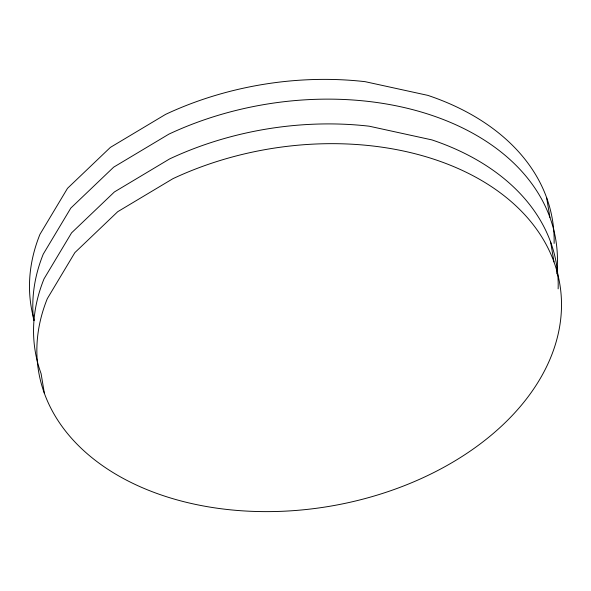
<?xml version="1.0" encoding="UTF-8"?>
<svg xmlns="http://www.w3.org/2000/svg" width="591" height="591" viewBox="0 0 591 591"><rect width="100%" height="100%" fill="white"/><g stroke="black" fill="none" stroke-linecap="round" stroke-linejoin="round"><path stroke-width="0.89" d="M546.609 197.623L549.918 217.385M550.664 242.155L553.974 261.909A264.243 181.223 -9.5 0 1 293.535 510.639A264.243 181.223 -9.5 0 1 47.31 298.647L74.872 252.616L117.72 211.696L172.934 178.674A264.243 181.223 -9.5 0 1 553.974 261.909M44.391 393.377L41.082 373.615A264.243 181.223 -9.5 0 1 44.007 278.893L71.57 232.854L114.418 191.935L169.632 158.913A264.243 181.223 -9.5 0 1 369.205 126.201L431.895 139.897A264.243 181.223 -9.5 0 1 558.14 288.866M34.219 320.411A264.243 181.223 -9.5 0 1 39.944 234.361L67.507 188.33L110.354 147.41L165.569 114.388A264.243 181.223 -9.5 0 1 365.149 81.676L427.84 95.373A264.243 181.223 -9.5 0 1 554.114 243.433M556.722 273.825A264.243 181.223 -9.5 0 0 437.045 117.173A264.243 181.223 -9.5 0 0 168.878 134.142L113.664 167.164L70.817 208.084L43.254 254.123A264.243 181.223 -9.5 0 0 33.613 320.403"/></g></svg>
